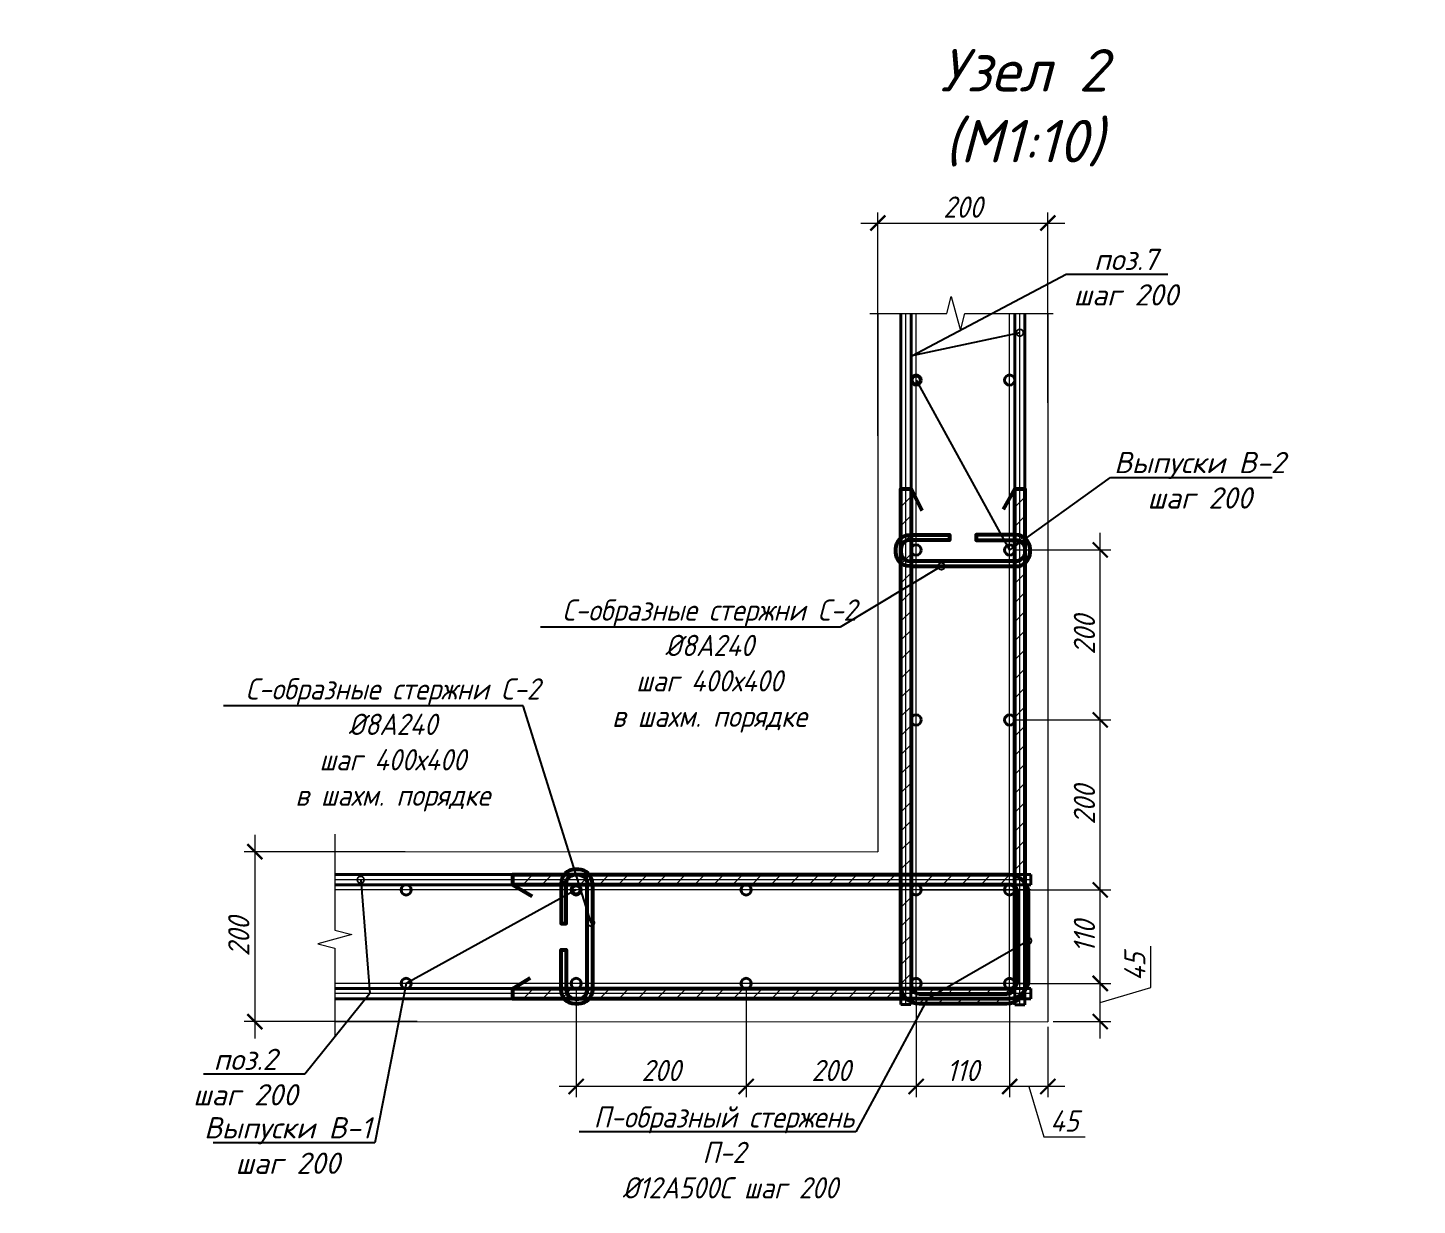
# Model space of a CAD drawing. Header units: millimetres. Extents: x 504091 to 2165846, y 135022 to 442887.
# Drawn here: x 1063117 to 1064752, y 225286 to 226672 of the extents above; entities that cross this region are included whole.
import ezdxf
from ezdxf import colors
from ezdxf.entities.mleader import LeaderData, LeaderLine
from ezdxf.math import Vec2, Vec3

# ---------------------------------------------------------------- set-up
doc = ezdxf.new("R2010")
doc.units = ezdxf.units.MM
doc.layers.get('Defpoints').update_dxf_attribs({"color": 255})
doc.layers.add('!Defpoints', color=255, linetype='Continuous', lineweight=5, plot=False)
doc.layers.add('PDF _Геометрия', color=7, linetype='Continuous')
doc.layers.add('SGRAND', color=7, linetype='Continuous')
for name, color, linetype, lineweight in [('Арматура 12', 26, 'Continuous', 50), ('Монолит тонкий', 204, 'Continuous', 9), ('Размер', 7, 'Continuous', 13), ('Размеры КР', 164, 'Continuous', 9)]:
    doc.layers.add(name, color=color, linetype=linetype, lineweight=lineweight)
doc.styles.add('GOST 2.304_new', font='isocpeur.ttf', dxfattribs={"width": 0.9, "oblique": 15})
doc.dimstyles.new('SPDS 1_10', dxfattribs={"dimscale": 10, "dimtxt": 2.5, "dimasz": 1.77, "dimexe": 1.25, "dimexo": 0.625, "dimtad": 1, "dimdec": 0, "dimrnd": 0.001, "dimtxsty": 'GOST 2.304_new', "dimblk": 'ARCHTICK', "dimcen": 2.5, "dimdle": 2, "dimclrt": 256, "dimadec": 0, "dimazin": 2, "dimtfac": 0.75, "dimtdec": 0, "dimtmove": 1, "dimatfit": 3, "dimfxl": 0, "dimtolj": 1, "dimlwd": 9, "dimlwe": 9, "dimarcsym": 0})

# ---------------------------------------------------------------- blocks, each defined once
blk = doc.blocks.new('_DotSmall')
at = {"color": 0, "linetype": 'ByBlock', "lineweight": 35, "const_width": 0.5}
blk.add_lwpolyline([(-0.0625, 0, 1), (0.0625, 0, 1)], format="xyb", close=True, dxfattribs=at)
blk = doc.blocks.new('_ArchTick')
at = {"color": 0, "linetype": 'ByBlock', "const_width": 0.15}
blk.add_lwpolyline([(-0.5, -0.5), (0.5, 0.5)], dxfattribs=at)
blk = doc.blocks.new('*D1828')
at = {"layer": 'Defpoints', "color": 0, "lineweight": 20, "transparency": 16777216}
for p in [(1064272.5, 225547.3), (1064379.2, 225547.3), (1064317.5, 225502.3)]:
    blk.add_point(p, dxfattribs=at)
at = {"layer": 'Размеры КР', "color": 0, "lineweight": 9, "transparency": 16777216}
for p, q in [((1064438.6, 225542.6), (1064438.6, 225591)), ((1064379.2, 225482.3), (1064379.2, 225567.3)), ((1064278.7, 225547.3), (1064391.7, 225547.3)), ((1064379.2, 225524.8), (1064438.6, 225542.6)), ((1064323.7, 225502.3), (1064391.7, 225502.3))]:
    blk.add_line(p, q, dxfattribs=at)
at = {"layer": 'Размеры КР', "color": 0, "lineweight": 9, "transparency": 16777216, "xscale": 17.7, "yscale": 17.7, "zscale": 17.7}
for p, rotation in [((1064379.2, 225547.3), 90), ((1064379.2, 225502.3), 270)]:
    blk.add_blockref('_ArchTick', p, dxfattribs=dict(at, rotation=rotation))
at = {"layer": 'Размеры КР', "lineweight": 20, "transparency": 16777216, "insert": (1064419.8, 225566.8), "char_height": 25, "attachment_point": 5, "rotation": 90, "style": 'GOST 2.304_new'}
blk.add_mtext('\\A1;45', dxfattribs=at)
blk = doc.blocks.new('*D1829')
at = {"layer": 'Defpoints', "color": 0, "lineweight": 20, "transparency": 16777216}
for p in [(1064162.5, 225657.3), (1064379.2, 225657.3), (1064272.5, 225547.3)]:
    blk.add_point(p, dxfattribs=at)
at = {"layer": 'Размеры КР', "color": 0, "lineweight": 9, "transparency": 16777216}
for p, q in [((1064379.2, 225527.3), (1064379.2, 225677.3)), ((1064168.7, 225657.3), (1064391.7, 225657.3)), ((1064278.7, 225547.3), (1064391.7, 225547.3))]:
    blk.add_line(p, q, dxfattribs=at)
at = {"layer": 'Размеры КР', "color": 0, "lineweight": 9, "transparency": 16777216, "xscale": 17.7, "yscale": 17.7, "zscale": 17.7}
for p, rotation in [((1064379.2, 225657.3), 90), ((1064379.2, 225547.3), 270)]:
    blk.add_blockref('_ArchTick', p, dxfattribs=dict(at, rotation=rotation))
at = {"layer": 'Размеры КР', "lineweight": 20, "transparency": 16777216, "insert": (1064360.5, 225602.3), "char_height": 25, "attachment_point": 5, "rotation": 90, "style": 'GOST 2.304_new'}
blk.add_mtext('\\A1;110', dxfattribs=at)
blk = doc.blocks.new('*D1830')
at = {"layer": 'Defpoints', "color": 0, "lineweight": 20, "transparency": 16777216}
for p in [(1064272.5, 225857.3), (1064379.2, 225857.3), (1064162.5, 225657.3)]:
    blk.add_point(p, dxfattribs=at)
at = {"layer": 'Размеры КР', "color": 0, "lineweight": 9, "transparency": 16777216}
for p, q in [((1064379.2, 225637.3), (1064379.2, 225877.3)), ((1064278.7, 225857.3), (1064391.7, 225857.3)), ((1064168.7, 225657.3), (1064391.7, 225657.3))]:
    blk.add_line(p, q, dxfattribs=at)
at = {"layer": 'Размеры КР', "color": 0, "lineweight": 9, "transparency": 16777216, "xscale": 17.7, "yscale": 17.7, "zscale": 17.7}
for p, rotation in [((1064379.2, 225857.3), 90), ((1064379.2, 225657.3), 270)]:
    blk.add_blockref('_ArchTick', p, dxfattribs=dict(at, rotation=rotation))
at = {"layer": 'Размеры КР', "lineweight": 20, "transparency": 16777216, "insert": (1064360.5, 225757.3), "char_height": 25, "attachment_point": 5, "rotation": 90, "style": 'GOST 2.304_new'}
blk.add_mtext('\\A1;200', dxfattribs=at)
blk = doc.blocks.new('*D1809')
at = {"layer": 'Defpoints', "color": 0, "lineweight": 20, "transparency": 16777216}
for p in [(1064272.5, 226057.3), (1064379.2, 226057.3), (1064272.5, 225857.3)]:
    blk.add_point(p, dxfattribs=at)
at = {"layer": 'Размеры КР', "color": 0, "lineweight": 9, "transparency": 16777216}
for p, q in [((1064379.2, 225837.3), (1064379.2, 226077.3)), ((1064278.8, 226057.3), (1064391.7, 226057.3)), ((1064278.7, 225857.3), (1064391.7, 225857.3))]:
    blk.add_line(p, q, dxfattribs=at)
at = {"layer": 'Размеры КР', "color": 0, "lineweight": 9, "transparency": 16777216, "xscale": 17.7, "yscale": 17.7, "zscale": 17.7}
for p, rotation in [((1064379.2, 226057.3), 90), ((1064379.2, 225857.3), 270)]:
    blk.add_blockref('_ArchTick', p, dxfattribs=dict(at, rotation=rotation))
at = {"layer": 'Размеры КР', "lineweight": 20, "transparency": 16777216, "insert": (1064360.5, 225957.3), "char_height": 25, "attachment_point": 5, "rotation": 90, "style": 'GOST 2.304_new'}
blk.add_mtext('\\A1;200', dxfattribs=at)
blk = doc.blocks.new('*D1810')
at = {"layer": 'Defpoints', "color": 0, "lineweight": 20, "transparency": 16777216}
for p in [(1064272.5, 225547.3), (1064317.5, 225502.3), (1064272.5, 225426)]:
    blk.add_point(p, dxfattribs=at)
at = {"layer": 'Размеры КР', "color": 0, "lineweight": 9, "transparency": 16777216}
for p, q in [((1064272.5, 225541), (1064272.5, 225413.5)), ((1064317.5, 225496), (1064317.5, 225413.5)), ((1064337.5, 225426), (1064252.5, 225426)), ((1064295, 225426), (1064312.8, 225366.6)), ((1064312.8, 225366.6), (1064361.2, 225366.6))]:
    blk.add_line(p, q, dxfattribs=at)
at = {"layer": 'Размеры КР', "color": 0, "lineweight": 9, "transparency": 16777216, "xscale": 17.7, "yscale": 17.7, "zscale": 17.7, "rotation": 180}
blk.add_blockref('_ArchTick', (1064272.5, 225426), dxfattribs=at)
at = {"layer": 'Размеры КР', "color": 0, "lineweight": 9, "transparency": 16777216, "xscale": 17.7, "yscale": 17.7, "zscale": 17.7}
blk.add_blockref('_ArchTick', (1064317.5, 225426), dxfattribs=at)
at = {"layer": 'Размеры КР', "lineweight": 20, "transparency": 16777216, "insert": (1064337, 225385.4), "char_height": 25, "attachment_point": 5, "style": 'GOST 2.304_new'}
blk.add_mtext('\\A1;45', dxfattribs=at)
blk = doc.blocks.new('*D1811')
at = {"layer": 'Defpoints', "color": 0, "lineweight": 20, "transparency": 16777216}
for p in [(1064162.5, 225547.3), (1064272.5, 225547.3), (1064162.5, 225426)]:
    blk.add_point(p, dxfattribs=at)
at = {"layer": 'Размеры КР', "color": 0, "lineweight": 9, "transparency": 16777216}
for p, q in [((1064162.5, 225541), (1064162.5, 225413.5)), ((1064272.5, 225541), (1064272.5, 225413.5)), ((1064292.5, 225426), (1064142.5, 225426))]:
    blk.add_line(p, q, dxfattribs=at)
at = {"layer": 'Размеры КР', "color": 0, "lineweight": 9, "transparency": 16777216, "xscale": 17.7, "yscale": 17.7, "zscale": 17.7, "rotation": 180}
blk.add_blockref('_ArchTick', (1064162.5, 225426), dxfattribs=at)
at = {"layer": 'Размеры КР', "color": 0, "lineweight": 9, "transparency": 16777216, "xscale": 17.7, "yscale": 17.7, "zscale": 17.7}
blk.add_blockref('_ArchTick', (1064272.5, 225426), dxfattribs=at)
at = {"layer": 'Размеры КР', "lineweight": 20, "transparency": 16777216, "insert": (1064217.5, 225444.8), "char_height": 25, "attachment_point": 5, "style": 'GOST 2.304_new'}
blk.add_mtext('\\A1;110', dxfattribs=at)
blk = doc.blocks.new('*D1812')
at = {"layer": 'Defpoints', "color": 0, "lineweight": 20, "transparency": 16777216}
for p in [(1063962.5, 225547.3), (1064162.5, 225547.3), (1063962.5, 225426)]:
    blk.add_point(p, dxfattribs=at)
at = {"layer": 'Размеры КР', "color": 0, "lineweight": 9, "transparency": 16777216}
for p, q in [((1063962.5, 225541), (1063962.5, 225413.5)), ((1064162.5, 225541), (1064162.5, 225413.5)), ((1064182.5, 225426), (1063942.5, 225426))]:
    blk.add_line(p, q, dxfattribs=at)
at = {"layer": 'Размеры КР', "color": 0, "lineweight": 9, "transparency": 16777216, "xscale": 17.7, "yscale": 17.7, "zscale": 17.7, "rotation": 180}
blk.add_blockref('_ArchTick', (1063962.5, 225426), dxfattribs=at)
at = {"layer": 'Размеры КР', "color": 0, "lineweight": 9, "transparency": 16777216, "xscale": 17.7, "yscale": 17.7, "zscale": 17.7}
blk.add_blockref('_ArchTick', (1064162.5, 225426), dxfattribs=at)
at = {"layer": 'Размеры КР', "lineweight": 20, "transparency": 16777216, "insert": (1064062.5, 225444.8), "char_height": 25, "attachment_point": 5, "style": 'GOST 2.304_new'}
blk.add_mtext('\\A1;200', dxfattribs=at)
blk = doc.blocks.new('*D1813')
at = {"layer": 'Defpoints', "color": 0, "lineweight": 20, "transparency": 16777216}
for p in [(1063762.5, 225547.3), (1063962.5, 225547.3), (1063762.5, 225426)]:
    blk.add_point(p, dxfattribs=at)
at = {"layer": 'Размеры КР', "color": 0, "lineweight": 9, "transparency": 16777216}
for p, q in [((1063762.5, 225541), (1063762.5, 225413.5)), ((1063962.5, 225541), (1063962.5, 225413.5)), ((1063982.5, 225426), (1063742.5, 225426))]:
    blk.add_line(p, q, dxfattribs=at)
at = {"layer": 'Размеры КР', "color": 0, "lineweight": 9, "transparency": 16777216, "xscale": 17.7, "yscale": 17.7, "zscale": 17.7, "rotation": 180}
blk.add_blockref('_ArchTick', (1063762.5, 225426), dxfattribs=at)
at = {"layer": 'Размеры КР', "color": 0, "lineweight": 9, "transparency": 16777216, "xscale": 17.7, "yscale": 17.7, "zscale": 17.7}
blk.add_blockref('_ArchTick', (1063962.5, 225426), dxfattribs=at)
at = {"layer": 'Размеры КР', "lineweight": 20, "transparency": 16777216, "insert": (1063862.5, 225444.8), "char_height": 25, "attachment_point": 5, "style": 'GOST 2.304_new'}
blk.add_mtext('\\A1;200', dxfattribs=at)
blk = doc.blocks.new('*D1815')
at = {"layer": 'Defpoints', "color": 0, "lineweight": 20, "transparency": 16777216}
for p in [(1064317.5, 226442), (1064317.5, 226224.2), (1064117.5, 226185.3)]:
    blk.add_point(p, dxfattribs=at)
at = {"layer": 'Размеры КР', "color": 0, "lineweight": 9, "transparency": 16777216}
for p, q in [((1064097.5, 226442), (1064337.5, 226442)), ((1064117.5, 226191.5), (1064117.5, 226454.5)), ((1064317.5, 226230.4), (1064317.5, 226454.5))]:
    blk.add_line(p, q, dxfattribs=at)
at = {"layer": 'Размеры КР', "color": 0, "lineweight": 9, "transparency": 16777216, "xscale": 17.7, "yscale": 17.7, "zscale": 17.7, "rotation": 180}
blk.add_blockref('_ArchTick', (1064117.5, 226442), dxfattribs=at)
at = {"layer": 'Размеры КР', "color": 0, "lineweight": 9, "transparency": 16777216, "xscale": 17.7, "yscale": 17.7, "zscale": 17.7}
blk.add_blockref('_ArchTick', (1064317.5, 226442), dxfattribs=at)
at = {"layer": 'Размеры КР', "lineweight": 20, "transparency": 16777216, "insert": (1064217.5, 226460.8), "char_height": 25, "attachment_point": 5, "style": 'GOST 2.304_new'}
blk.add_mtext('\\A1;200', dxfattribs=at)
blk = doc.blocks.new('*D1814')
at = {"layer": 'Defpoints', "color": 0, "lineweight": 20, "transparency": 16777216}
for p in [(1063567.7, 225702.3), (1063384.4, 225502.3), (1063581.7, 225502.3)]:
    blk.add_point(p, dxfattribs=at)
at = {"layer": 'Размеры КР', "color": 0, "lineweight": 9, "transparency": 16777216}
for p, q in [((1063384.4, 225722.3), (1063384.4, 225482.3)), ((1063561.5, 225702.3), (1063371.9, 225702.3)), ((1063575.5, 225502.3), (1063371.9, 225502.3))]:
    blk.add_line(p, q, dxfattribs=at)
at = {"layer": 'Размеры КР', "color": 0, "lineweight": 9, "transparency": 16777216, "xscale": 17.7, "yscale": 17.7, "zscale": 17.7}
for p, rotation in [((1063384.4, 225702.3), 90), ((1063384.4, 225502.3), 270)]:
    blk.add_blockref('_ArchTick', p, dxfattribs=dict(at, rotation=rotation))
at = {"layer": 'Размеры КР', "lineweight": 20, "transparency": 16777216, "insert": (1063365.6, 225602.3), "char_height": 25, "attachment_point": 5, "rotation": 90, "style": 'GOST 2.304_new'}
blk.add_mtext('\\A1;200', dxfattribs=at)

msp = doc.modelspace()

# ---------------------------------------------------------------- hatches: boundary and pattern name
at = {"layer": 'SGRAND', "lineweight": 20}
h = msp.add_hatch(dxfattribs=at)
h.set_pattern_fill('ANSI31', color=256, scale=5)
h.set_pattern_definition([(45, (158924.627, -14168.654), (-11.22532015, 11.22532015), [])])
edge = h.paths.add_edge_path()
edge.add_arc((1064272.3032, 225653.4343), 9.9, 360, 450)
edge.add_line((1064272.3032, 225663.3343), (1063688.1011, 225663.3343))
edge.add_line((1063688.1011, 225663.3343), (1063688.1011, 225675.3343))
edge.add_line((1063688.1011, 225675.3343), (1064272.3032, 225675.3343))
edge.add_arc((1064272.3032, 225653.4343), 21.9, 0, 90, ccw=False)
edge.add_line((1064294.2032, 225653.4343), (1064294.2032, 225551.1666))
edge.add_arc((1064272.3032, 225551.1666), 21.9, -90, 0, ccw=False)
edge.add_line((1064272.3032, 225529.2666), (1063688.1011, 225529.2666))
edge.add_line((1063688.1011, 225529.2666), (1063688.1011, 225541.2666))
edge.add_line((1063688.1011, 225541.2666), (1064272.3032, 225541.2666))
edge.add_arc((1064272.3032, 225551.1666), 9.9, 270, 360)
edge.add_line((1064282.2032, 225551.1666), (1064282.2032, 225653.4343))
edge = h.paths.add_edge_path()
edge.add_arc((1064268.6623, 225544.9726), 9.9, 270, 360)
edge.add_line((1064278.5623, 225544.9726), (1064278.5623, 226129.1747))
edge.add_line((1064278.5623, 226129.1747), (1064290.5623, 226129.1747))
edge.add_line((1064290.5623, 226129.1747), (1064290.5623, 225544.9726))
edge.add_arc((1064268.6623, 225544.9726), 21.9, 270, 360, ccw=False)
edge.add_line((1064268.6623, 225523.0726), (1064166.3946, 225523.0726))
edge.add_arc((1064166.3946, 225544.9726), 21.9, 180, 270, ccw=False)
edge.add_line((1064144.4946, 225544.9726), (1064144.4946, 226129.1747))
edge.add_line((1064144.4946, 226129.1747), (1064156.4946, 226129.1747))
edge.add_line((1064156.4946, 226129.1747), (1064156.4946, 225544.9726))
edge.add_arc((1064166.3946, 225544.9726), 9.9, 180, 270)
edge.add_line((1064166.3946, 225535.0726), (1064268.6623, 225535.0726))

# ---------------------------------------------------------------- linework, layer by layer
at = {"layer": '!Defpoints', "lineweight": 15, "ltscale": 100}
for p, q in [((1064150.4701, 225522.2802), (1064150.5361, 226335.4509)), ((1064162.4701, 225522.2792), (1064162.5361, 226335.4509)), ((1064272.4701, 225522.2703), (1064272.5361, 226335.4509)), ((1064284.4701, 225522.2693), (1064284.5361, 226335.4509)), ((1064297.4685, 225669.2666), (1063478.4456, 225669.2666)), ((1064297.4685, 225657.2666), (1063478.4456, 225657.2666)), ((1064297.4685, 225547.2666), (1063478.4456, 225547.2666)), ((1064297.4685, 225535.2666), (1063478.4456, 225535.2666))]:
    msp.add_line(p, q, dxfattribs=at)
at = {"layer": 'PDF _Геометрия', "lineweight": 9}
for points in [[(1064108.2245, 226335.4509), (1064198.5046, 226335.4509), (1064203.7944, 226355.5521), (1064214.5856, 226315.5613), (1064219.8754, 226335.4509), (1064323.9403, 226335.4509)], [(1063478.4456, 225722.8901), (1063478.4456, 225610.1187), (1063498.5468, 225604.8289), (1063458.556, 225594.0377), (1063478.4456, 225588.7479), (1063478.4456, 225484.683)]]:
    msp.add_lwpolyline(points, dxfattribs=at)
at = {"layer": 'Арматура 12', "lineweight": 53, "ltscale": 20}
for p, q in [((1064156.4946, 226129.1747), (1064169.1187, 226103.6432)), ((1064278.5623, 226129.1747), (1064265.0137, 226105.0739)), ((1064156.512, 226038.1296), (1064278.012, 226038.1197)), ((1064278.0125, 226044.1197), (1064156.5125, 226044.1296)), ((1063688.1011, 225663.3343), (1063710.6402, 225649.869)), ((1063775.6186, 225541.7666), (1063775.6186, 225663.2666)), ((1063781.6186, 225663.2666), (1063781.6186, 225541.7666)), ((1063688.1011, 225541.2666), (1063708.4392, 225553.69))]:
    msp.add_line(p, q, dxfattribs=at)
for points in [[(1064268.6623, 225535.0726, 0.414213562), (1064278.5623, 225544.9726), (1064278.5623, 226129.1747), (1064290.5623, 226129.1747), (1064290.5623, 225544.9726, -0.414213562), (1064268.6623, 225523.0726), (1064166.3946, 225523.0726, -0.414213562), (1064144.4946, 225544.9726), (1064144.4946, 226129.1747), (1064156.4946, 226129.1747), (1064156.4946, 225544.9726, 0.414213562), (1064166.3946, 225535.0726)], [(1064282.2032, 225653.4343, 0.414213562), (1064272.3032, 225663.3343), (1063688.1011, 225663.3343), (1063688.1011, 225675.3343), (1064272.3032, 225675.3343, -0.414213562), (1064294.2032, 225653.4343), (1064294.2032, 225551.1666, -0.414213562), (1064272.3032, 225529.2666), (1063688.1011, 225529.2666), (1063688.1011, 225541.2666), (1064272.3032, 225541.2666, 0.414213562), (1064282.2032, 225551.1666)]]:
    msp.add_lwpolyline(points, format="xyb", close=True, dxfattribs=at)
for points in [[(1064156.7681, 226038.1296), (1064155.012, 226038.1297, -0.414213562), (1064138.5133, 226054.631), (1064138.5136, 226058.4763, -0.414213562), (1064155.015, 226074.975), (1064201.9449, 226074.9712), (1064201.9444, 226068.9712), (1064155.0145, 226068.975, 0.414213562), (1064144.5136, 226058.4758), (1064144.5133, 226054.6306, 0.414213562), (1064155.0125, 226044.1297), (1064156.7686, 226044.1296)], [(1064278.2558, 226038.1197), (1064280.012, 226038.1196, 0.414213562), (1064296.5133, 226054.6182), (1064296.5136, 226058.4635, 0.414213562), (1064280.015, 226074.9648), (1064233.0851, 226074.9686), (1064233.0846, 226068.9686), (1064280.0145, 226068.9648, -0.414213562), (1064290.5136, 226058.464), (1064290.5133, 226054.6187, -0.414213562), (1064280.0125, 226044.1196), (1064278.2563, 226044.1197)], [(1063781.6186, 225663.0105), (1063781.6186, 225664.7666, 0.414213562), (1063765.1186, 225681.2666), (1063761.2733, 225681.2666, 0.414213562), (1063744.7733, 225664.7666), (1063744.7733, 225617.8367), (1063750.7733, 225617.8367), (1063750.7733, 225664.7666, -0.414213562), (1063761.2733, 225675.2666), (1063765.1186, 225675.2666, -0.414213562), (1063775.6186, 225664.7666), (1063775.6186, 225663.0105)], [(1063781.6186, 225541.5227), (1063781.6186, 225539.7666, -0.414213562), (1063765.1186, 225523.2666), (1063761.2733, 225523.2666, -0.414213562), (1063744.7733, 225539.7666), (1063744.7733, 225586.6965), (1063750.7733, 225586.6965), (1063750.7733, 225539.7666, 0.414213562), (1063761.2733, 225529.2666), (1063765.1186, 225529.2666, 0.414213562), (1063775.6186, 225539.7666), (1063775.6186, 225541.5227)]]:
    msp.add_lwpolyline(points, format="xyb", dxfattribs=at)
at = {"layer": 'Монолит тонкий', "lineweight": 15, "ltscale": 100}
for p, q in [((1064117.4685, 226335.4509), (1064117.4685, 225702.2828)), ((1064317.4685, 226335.4509), (1064317.4685, 225502.2666)), ((1063478.4456, 225702.3347), (1064117.4685, 225702.2828)), ((1063478.4456, 225502.3347), (1064317.4685, 225502.2666))]:
    msp.add_line(p, q, dxfattribs=at)
at = {"layer": 'Размеры КР', "lineweight": 40}
for p, q in [((1064144.4701, 225522.2806), (1064144.5361, 226335.4509)), ((1064156.4701, 225522.2797), (1064156.5361, 226335.4509)), ((1064278.4701, 225522.2698), (1064278.5361, 226335.4509)), ((1064290.4701, 225522.2688), (1064290.5361, 226335.4509)), ((1064297.4685, 225675.2666), (1063478.4456, 225675.2666)), ((1064297.4685, 225663.2666), (1064297.4685, 225675.2666)), ((1064297.4685, 225663.2666), (1063478.4456, 225663.2666)), ((1064297.4685, 225541.2666), (1063478.4456, 225541.2666)), ((1064297.4685, 225529.2666), (1064297.4685, 225541.2666)), ((1064297.4685, 225529.2666), (1063478.4456, 225529.2666)), ((1064144.4701, 225522.2806), (1064156.4701, 225522.2797)), ((1064278.4701, 225522.2698), (1064290.4701, 225522.2688))]:
    msp.add_line(p, q, dxfattribs=at)
for centre in [(1064162.5298, 226257.2792), (1064272.5298, 226257.2702), (1064162.5135, 226057.2792), (1064272.5135, 226057.2702), (1064162.4973, 225857.2792), (1064272.4973, 225857.2702), (1063562.4685, 225657.2666), (1063762.4685, 225657.2666), (1063962.4685, 225657.2666), (1064162.4685, 225657.2666), (1064162.4811, 225657.2792), (1064272.4685, 225657.2666), (1064272.4811, 225657.2703), (1063562.4685, 225547.2666), (1063762.4685, 225547.2666), (1063962.4685, 225547.2666), (1064162.4685, 225547.2666), (1064162.4721, 225547.2792), (1064272.4685, 225547.2666), (1064272.4721, 225547.2703)]:
    msp.add_circle(centre, 6, dxfattribs=at)

# ---------------------------------------------------------------- texts
at = {"layer": 'Размер', "ltscale": 20, "insert": (1064289.2201, 226646.7764), "char_height": 50, "width": 511.854399, "attachment_point": 2, "style": 'GOST 2.304_new', "bg_fill": 2}
msp.add_mtext('\\A1;{\\W1;Узел 2\\P(М1:10)}', dxfattribs=at)

# ---------------------------------------------------------------- dimensions: what is measured, and where the dimension line sits
at = {"layer": 'Размеры КР', "lineweight": 20}
for base, p1, p2, picture, middle in [((1064317.4685, 226442.0105), (1064117.4685, 226185.2704), (1064317.4685, 226224.1869), '*D1815', (1064217.4685, 226460.7605)), ((1063762.4685, 225426.0066), (1063962.4685, 225547.2666), (1063762.4685, 225547.2666), '*D1813', (1063862.4685, 225444.7566)), ((1063962.4685, 225426.0066), (1064162.4721, 225547.2792), (1063962.4685, 225547.2666), '*D1812', (1064062.4703, 225444.7566)), ((1064162.4721, 225426.0066), (1064272.4685, 225547.2666), (1064162.4721, 225547.2792), '*D1811', (1064217.4703, 225444.7566)), ((1064272.4685, 225426.0066), (1064317.4685, 225502.2666), (1064272.4685, 225547.2666), '*D1810', (1064319.031, 225385.3816))]:
    dim = msp.add_linear_dim(base=base, p1=p1, p2=p2, dimstyle='SPDS 1_10', dxfattribs=at)
    dim.commit()
    dim.dimension.update_dxf_attribs({"geometry": picture, "text_midpoint": middle})
for base, p1, p2, picture, middle in [((1064379.2068, 226057.2702), (1064272.4973, 225857.2702), (1064272.5135, 226057.2702), '*D1809', (1064360.4568, 225957.2702)), ((1064379.2068, 225857.2702), (1064162.4811, 225657.2792), (1064272.4973, 225857.2702), '*D1830', (1064360.4568, 225757.2747)), ((1063384.3731, 225502.3263), (1063567.7289, 225702.3275), (1063581.7429, 225502.3263), '*D1814', (1063365.6231, 225602.3269)), ((1064379.2068, 225657.2792), (1064272.4685, 225547.2666), (1064162.4811, 225657.2792), '*D1829', (1064360.4568, 225602.2729)), ((1064379.2068, 225547.2666), (1064317.4685, 225502.2666), (1064272.4685, 225547.2666), '*D1828', (1064419.8318, 225548.8291))]:
    dim = msp.add_linear_dim(base=base, p1=p1, p2=p2, angle=90, dimstyle='SPDS 1_10', dxfattribs=at)
    dim.commit()
    dim.dimension.update_dxf_attribs({"geometry": picture, "text_midpoint": middle})

# ---------------------------------------------------------------- leaders
at = {"layer": 'Размер', "ltscale": 20}
ml = msp.add_multileader_mtext('Standard', dxfattribs=at)
ml.set_content('\\A1;{\\W1;поз.7\\Pшаг 200}', color=256, style='GOST 2.304_new')
ml.set_leader_properties()
ml.set_arrow_properties(name='DOTSMALL')
ml.build(insert=Vec2(0, 0))
ml.multileader.update_dxf_attribs({"text_left_attachment_type": 6, "text_right_attachment_type": 6, "dogleg_length": 3.2, "arrow_head_size": 16})
ctx = ml.context
ctx.base_point, ctx.char_height, ctx.arrow_head_size, ctx.landing_gap_size, ctx.plane_origin = Vec3(1064342.3408, 226381.681), 25, 16, 0, Vec3(1110183.2849, 517413.5306)
ctx.left_attachment, ctx.right_attachment, ctx.text_align_type = 6, 6, 1
notes = []
notes.append((ctx, [(0, (1, 1, 0), (1064339.1408, 226381.681), (1, 0), 3.2, [(1, [(1064284.5343, 226312.9611), (1064157.4644, 226285.9468)], 0, [])])]))
ctx.mtext.insert, ctx.mtext.width, ctx.mtext.alignment, ctx.mtext.flow_direction = Vec3(1064409.2847, 226411.681), 511.854399, 2, 5
ml = msp.add_multileader_mtext('Standard', dxfattribs=at)
ml.set_content('\\A1;{\\W1;Выпуски В-2\\Pшаг 200}', color=256, style='GOST 2.304_new')
ml.set_leader_properties()
ml.set_arrow_properties(name='DOTSMALL')
ml.build(insert=Vec2(0, 0))
ml.multileader.update_dxf_attribs({"text_left_attachment_type": 6, "text_right_attachment_type": 6, "dogleg_length": 3.2, "arrow_head_size": 16})
ctx = ml.context
ctx.base_point, ctx.char_height, ctx.arrow_head_size, ctx.landing_gap_size, ctx.plane_origin = Vec3(1064394.4302, 226142.719), 25, 16, 0, Vec3(1110110.3877, 516956.2297)
ctx.left_attachment, ctx.right_attachment, ctx.text_align_type = 6, 6, 1
notes.append((ctx, [(0, (1, 1, 0), (1064391.2302, 226142.719), (1, 0), 3.2, [(1, [(1064162.5298, 226257.2792), (1064272.5135, 226057.2702)], 0, [])])]))
ctx.mtext.insert, ctx.mtext.width, ctx.mtext.alignment, ctx.mtext.flow_direction = Vec3(1064496.1289, 226172.719), 511.854399, 2, 5
ml = msp.add_multileader_mtext('Standard', dxfattribs=at)
ml.set_content('\\A1;С-образные стержни С-2 %%C8А240\\Pшаг 400х400\\Pв шахм. порядке ', color=256, style='GOST 2.304_new')
ml.set_leader_properties()
ml.set_arrow_properties(name='DOTSMALL')
ml.build(insert=Vec2(0, 0))
ml.multileader.update_dxf_attribs({"text_left_attachment_type": 6, "text_right_attachment_type": 6, "dogleg_length": 3.2, "arrow_head_size": 16})
ctx = ml.context
ctx.base_point, ctx.char_height, ctx.arrow_head_size, ctx.landing_gap_size, ctx.plane_origin = Vec3(1063768.8156, 225966.6535), 25, 16, 0, Vec3(1061837.7933, 255992.9543)
ctx.left_attachment, ctx.right_attachment, ctx.text_align_type = 6, 6, 1
notes.append((ctx, [(0, (1, 1, 0), (1064072.9579, 225966.6535), (-1, 0), 3.2, [(1, [(1064192.2563, 226038.1267)], 0, [])])]))
ctx.mtext.insert, ctx.mtext.rotation, ctx.mtext.width, ctx.mtext.defined_height, ctx.mtext.alignment, ctx.mtext.flow_direction = Vec3(1063919.2867, 225999.1535), 6.283185307, 345.885042, 57.9167, 2, 5
ml = msp.add_multileader_mtext('Standard', dxfattribs=at)
ml.set_content('\\A1;С-образные стержни С-2 %%C8А240\\Pшаг 400х400\\Pв шахм. порядке ', color=256, style='GOST 2.304_new')
ml.set_leader_properties()
ml.set_arrow_properties(name='DOTSMALL')
ml.build(insert=Vec2(0, 0))
ml.multileader.update_dxf_attribs({"text_left_attachment_type": 6, "text_right_attachment_type": 6, "dogleg_length": 3.2, "arrow_head_size": 16})
ctx = ml.context
ctx.base_point, ctx.char_height, ctx.arrow_head_size, ctx.landing_gap_size, ctx.plane_origin = Vec3(1063396.1811, 225873.8131), 25, 16, 0, Vec3(1061465.1589, 255900.1139)
ctx.left_attachment, ctx.right_attachment, ctx.text_align_type = 6, 6, 1
notes.append((ctx, [(0, (1, 1, 0), (1063700.3235, 225873.8131), (-1, 0), 3.2, [(1, [(1063780.0197, 225618.691)], 0, [])])]))
ctx.mtext.insert, ctx.mtext.rotation, ctx.mtext.width, ctx.mtext.defined_height, ctx.mtext.alignment, ctx.mtext.flow_direction = Vec3(1063546.6523, 225906.3131), 6.283185307, 345.885042, 57.9167, 2, 5
ml = msp.add_multileader_mtext('Standard', dxfattribs=at)
ml.set_content('\\A1;{\\W1;поз.2\\Pшаг 200}', color=256, style='GOST 2.304_new')
ml.set_leader_properties()
ml.set_arrow_properties(name='DOTSMALL')
ml.build(insert=Vec2(0, 0))
ml.multileader.update_dxf_attribs({"text_left_attachment_type": 6, "text_right_attachment_type": 6, "dogleg_length": 3.2, "arrow_head_size": 16})
ctx = ml.context
ctx.base_point, ctx.char_height, ctx.arrow_head_size, ctx.landing_gap_size, ctx.plane_origin = Vec3(1063306.3387, 225440.4324), 25, 16, 0, Vec3(1109347.3532, 516319.873)
ctx.left_attachment, ctx.right_attachment, ctx.text_align_type = 6, 6, 1
notes.append((ctx, [(1, (1, 1, 0), (1063443.4265, 225440.4324), (-1, 0), 3.2, [(1, [(1063509.0132, 225669.2666), (1063519.9698, 225535.2666)], 0, [])])]))
ctx.mtext.insert, ctx.mtext.width, ctx.mtext.alignment, ctx.mtext.flow_direction = Vec3(1063373.2826, 225470.4324), 511.854399, 2, 5
ml = msp.add_multileader_mtext('Standard', dxfattribs=at)
ml.set_content('\\A1;{\\W1;Выпуски В-1\\Pшаг 200}', color=256, style='GOST 2.304_new')
ml.set_leader_properties()
ml.set_arrow_properties(name='DOTSMALL')
ml.build(insert=Vec2(0, 0))
ml.multileader.update_dxf_attribs({"text_left_attachment_type": 6, "text_right_attachment_type": 6, "dogleg_length": 3.2, "arrow_head_size": 16})
ctx = ml.context
ctx.base_point, ctx.char_height, ctx.arrow_head_size, ctx.landing_gap_size, ctx.plane_origin = Vec3(1063324.0019, 225359.8836), 25, 16, 0, Vec3(1109219.4722, 516254.6072)
ctx.left_attachment, ctx.right_attachment, ctx.text_align_type = 6, 6, 1
notes.append((ctx, [(1, (1, 1, 0), (1063525.5993, 225359.8836), (-1, 0), 3.2, [(1, [(1063762.4685, 225657.2666), (1063562.4685, 225547.2666)], 0, [])])]))
ctx.mtext.insert, ctx.mtext.width, ctx.mtext.alignment, ctx.mtext.flow_direction = Vec3(1063423.2006, 225389.8836), 511.854399, 2, 5
ml = msp.add_multileader_mtext('Standard', dxfattribs=at)
ml.set_content('\\A1;П-образный стержень П-2\\P %%C12А500С шаг 200', color=256, style='GOST 2.304_new')
ml.set_leader_properties()
ml.set_arrow_properties(name='DOTSMALL')
ml.build(insert=Vec2(0, 0))
ml.multileader.update_dxf_attribs({"text_left_attachment_type": 6, "text_right_attachment_type": 6, "arrow_head_size": 16})
ctx = ml.context
ctx.base_point, ctx.char_height, ctx.arrow_head_size, ctx.landing_gap_size, ctx.plane_origin = Vec3(1063784.7322, 225372.6025), 25, 16, 0, Vec3(1063398.5531, 237746.1489)
ctx.left_attachment, ctx.right_attachment, ctx.text_align_type = 6, 6, 1
notes.append((ctx, [(0, (1, 1, 0), (1064091.4259, 225372.6025), (-1, 0), 3.2, [(0, [(1064294.2032, 225597.5297), (1064176.0568, 225529.2666)], 0, [])])]))
ctx.mtext.insert, ctx.mtext.rotation, ctx.mtext.width, ctx.mtext.alignment, ctx.mtext.flow_direction = Vec3(1063936.4791, 225402.6025), 6.283185307, 319.103181, 2, 5
for ctx, leaders in notes:
    for number, flags, end, landing, length, lines in leaders:
        leader = LeaderData()
        leader.index, (leader.has_last_leader_line, leader.has_dogleg_vector, leader.attachment_direction) = number, flags
        leader.last_leader_point, leader.dogleg_vector, leader.dogleg_length = Vec3(end), Vec3(landing), length
        for number, points, colour, breaks in lines:
            line = LeaderLine()
            line.index, line.vertices, line.color, line.breaks = number, Vec3.list(points), colors.encode_raw_color(colour), breaks
            leader.lines.append(line)
        ctx.leaders.append(leader)

doc.saveas('drawing.dxf')
